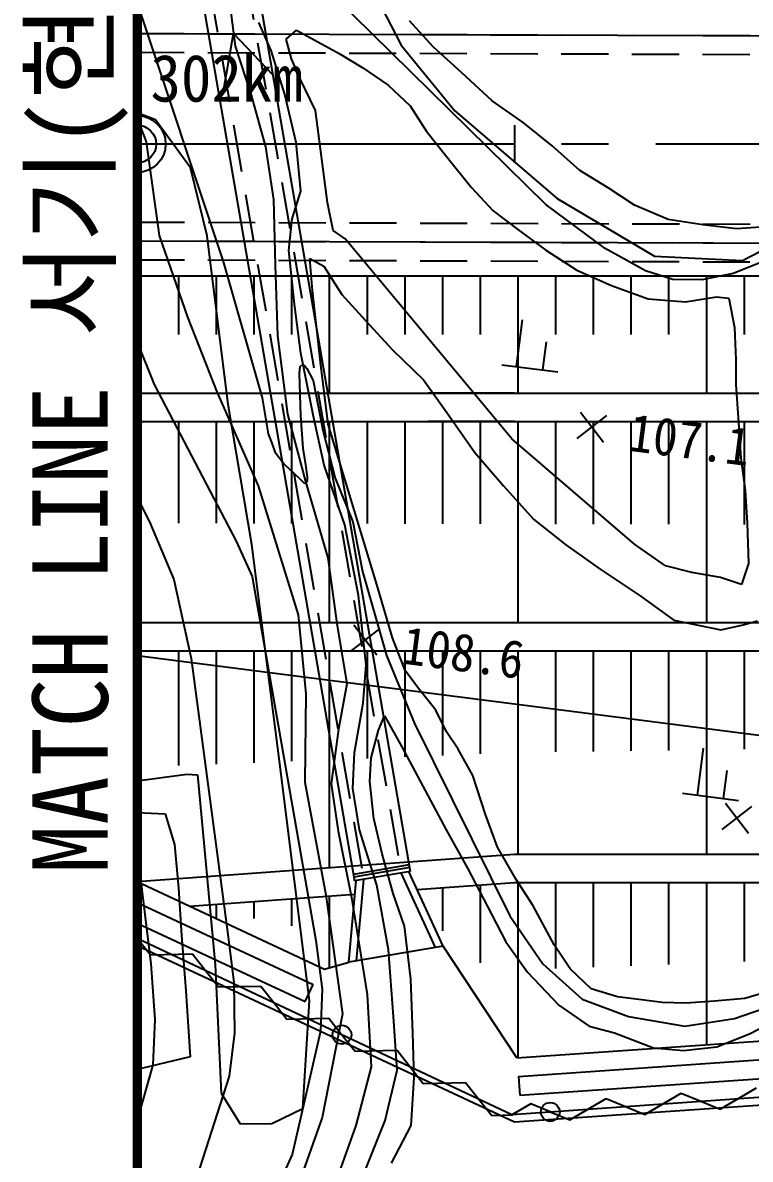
# Model space of a CAD drawing. Header units: millimetres. Extents: x 3302 to 4098, y 1103 to 1809.
# Drawn here: x 3635.6 to 3674.2, y 1421.8 to 1482.1 of the extents above; entities that cross this region are included whole.
import ezdxf
from ezdxf.enums import TextEntityAlignment as Align
from ezdxf.xclip import XClip

# ---------------------------------------------------------------- set-up
doc = ezdxf.new("R2010")
doc.units = ezdxf.units.MM
doc.header["$LTSCALE"] = 10
doc.header["$MEASUREMENT"] = 0
doc.header["$XCLIPFRAME"] = 2
for name, pattern in [('A-CENTR01', [2, 1.25, -0.25, 0.25, -0.25]), ('CENTER', [2, 1.25, -0.25, 0.25, -0.25]), ('HIDDEN', [0.375, 0.25, -0.125])]:
    doc.linetypes.add(name, pattern=pattern)
for name, color, linetype in [('TN-MACL', 6, 'A-CENTR01'), ('TZ-BASE', 253, 'Continuous'), ('TZ-CABL', 4, 'Continuous')]:
    doc.layers.add(name, color=color, linetype=linetype)
doc.layers.add('TX-PAPR', color=2, linetype='Continuous', plot=False)
doc.styles.add('ENG', font='GulimChe.ttf')
doc.styles.add('HANA', font='GulimChe.ttf')
doc.styles.get("Standard").update_dxf_attribs({"font": 'GulimChe.ttf'})
doc.linetypes.add('I_LINE', pattern='A,3.5,["I",Standard,S=1,R=0,X=-1,Y=-0.5],3.5', length=7)
doc.linetypes.add('ZIGZAG', pattern='A,0.0001,-0.2,[131,ltypeshp.shx,S=0.2,R=0,X=-0.2,Y=0],-0.4,[131,ltypeshp.shx,S=0.2,R=180,X=0.2,Y=0],-0.2', length=0.8001)

# ---------------------------------------------------------------- blocks, each defined once
blk = doc.blocks.new('JD-FGHFFJ4HDG')
at = {"layer": 'TZ-BASE', "linetype": 'Continuous'}
for p, q in [((0, 45.264), (14.48, -38.57)), ((0, 27.638), (11.524, -39.08)), ((12.941, 0), (-1.364, 0)), ((14.421, -38.225), (11.464, -38.736)), ((14.446, -38.373), (11.49, -38.883)), ((14.48, -38.57), (11.524, -39.08)), ((14.48, -38.57), (11.524, -39.08)), ((11.215, -43.394), (11.609, -39.066)), ((11.623, -43.324), (12.017, -38.995)), ((15.81, -42.6), (13.987, -38.655)), ((16.218, -42.53), (14.396, -38.584)), ((16.218, -42.53), (11.215, -43.394))]:
    blk.add_line(p, q, dxfattribs=at)
at = {"layer": 'TZ-BASE', "linetype": 'HIDDEN'}
for p, q in [((0, 42.326), (13.987, -38.655)), ((0, 30.576), (12.017, -38.995))]:
    blk.add_line(p, q, dxfattribs=at)
at = {"layer": 'TZ-BASE'}
for p, q in [((21.668, -3.213, 107), (10.127, 8.135, 107)), ((0, 7.464, 108), (4.547, -6.234, 108)), ((12.692, 7.784, 104.122), (13.988, 5.244, 104.122)), ((4.942, 7.117, 108.768), (5.189, 5.195, 108.768)), ((7.103, 4.957, 104.948), (6.44, 6.447, 104.948)), ((7.903, 5.553, 107.176), (8.437, 6.032, 107.176)), ((8.437, 6.032, 107.176), (10.697, 4.807, 107.176)), ((15.69, 5.154, 106.559), (14.429, 6.525, 106.559)), ((4.596, 2.901, 108.768), (5.104, 5.857, 108.768)), ((5.104, 5.857, 108.768), (7.172, 3.683, 108.768)), ((8.172, 4.52, 107.176), (7.903, 5.553, 107.176)), ((5.189, 5.195, 108.768), (6.046, 2.586, 108.768)), ((7.82, 2.621, 104.948), (7.103, 4.957, 104.948)), ((13.988, 5.244, 104.122), (16.841, 1.756, 104.122)), ((17.192, 3.798, 106.559), (15.69, 5.154, 106.559)), ((8.648, 3.421, 107.176), (8.172, 4.52, 107.176)), ((10.697, 4.807, 107.176), (11.959, 4.041, 107.176)), ((11.959, 4.041, 107.176), (13.312, 3.12, 107.176)), ((18.826, 2.29, 106.559), (17.192, 3.798, 106.559)), ((9.442, 1.776, 107.176), (8.648, 3.421, 107.176)), ((13.312, 3.12, 107.176), (14.472, 2.024, 107.176)), ((6.046, 2.586, 108.768), (6.79, -0.151, 108.768)), ((8.43, 0.076, 104.948), (7.82, 2.621, 104.948)), ((14.472, 2.024, 107.176), (15.326, 0.707, 107.176)), ((20.474, 1.145, 106.559), (18.826, 2.29, 106.559)), ((0.963, 1.285, 112.462), (0, 1.652, 112.462)), ((0, 1.359, 109), (0.476, 0.113, 109)), ((2.825, -1.259, 112.462), (0.963, 1.285, 112.462)), ((10.084, -3.108, 107.176), (9.442, 1.776, 107.176)), ((16.841, 1.756, 104.122), (22.272, -2.896, 104.122)), ((0, 1), (0, -1)), ((15.326, 0.707, 107.176), (16.34, -0.599, 107.176)), ((20, 1), (20, -1)), ((22.009, -0.087, 106.559), (20.474, 1.145, 106.559)), ((0.476, 0.113, 109), (1.153, -4.858, 109)), ((8.679, -2.491, 104.948), (8.43, 0.076, 104.948)), ((6.79, -0.151, 108.768), (7.215, -2.95, 108.768)), ((16.34, -0.599, 107.176), (17.702, -2.287, 107.176)), ((23.467, -1.405, 106.559), (22.009, -0.087, 106.559)), ((3.707, -4.876, 112.462), (2.825, -1.259, 112.462)), ((24.981, -2.315, 106.559), (23.467, -1.405, 106.559)), ((17.702, -2.287, 107.176), (18.875, -3.544, 107.176)), ((26.373, -3.234, 106.559), (24.981, -2.315, 106.559)), ((7.215, -2.95, 108.768), (7.32, -6.416, 108.768)), ((8.21, -3.975, 104.948), (8.679, -2.491, 104.948)), ((22.272, -2.896, 104.122), (27.439, -5.95, 104.122)), ((10.382, -4.583, 107.176), (10.084, -3.108, 107.176)), ((18.875, -3.544, 107.176), (20.106, -4.472, 107.176)), ((24.811, -5.54, 107), (21.668, -3.213, 107)), ((28.16, -4.006, 106.559), (26.373, -3.234, 106.559)), ((8.036, -5.643, 104.948), (8.21, -3.975, 104.948)), ((29.995, -4.289, 106.559), (28.16, -4.006, 106.559)), ((11.017, -5.025, 107.176), (10.382, -4.583, 107.176)), ((20.106, -4.472, 107.176), (21.675, -5.621, 107.176)), ((31.785, -4.496, 106.559), (29.995, -4.289, 106.559)), ((33.314, -4.396, 106.559), (31.785, -4.496, 106.559)), ((32.097, -6.172, 104.122), (35.299, -4.508, 104.122)), ((1.153, -4.858, 109), (2.664, -9.186, 109)), ((4.814, -13.808, 112.462), (3.707, -4.876, 112.462)), ((19.866, -15.632, 107.176), (11.017, -5.025, 107.176)), ((8.344, -8.489, 104.948), (8.036, -5.643, 104.948)), ((21.675, -5.621, 107.176), (23.319, -6.686, 107.176)), ((26.962, -6.73, 107), (24.811, -5.54, 107)), ((27.439, -5.95, 104.122), (32.097, -6.172, 104.122)), ((33.787, -6.003, 107), (31.597, -6.873, 107)), ((4.547, -6.234, 108), (6.627, -13.453, 108)), ((7.32, -6.416, 108.768), (7.443, -10.163, 108.768)), ((9.147, -6.076, 107.841), (9.899, -6.471, 107.841)), ((9.297, -7.762, 107.841), (9.147, -6.076, 107.841)), ((9.899, -6.471, 107.841), (10.846, -7.984, 107.841)), ((199.974, -7), (0, -7)), ((0.2, -13.21), (0.2, -7)), ((2.2, -10.101), (2.2, -7)), ((4.2, -10.101), (4.2, -7)), ((6.2, -10.101), (6.2, -7)), ((8.2, -10.101), (8.2, -7)), ((10.2, -13.21), (10.2, -7)), ((12.2, -10.101), (12.2, -7)), ((14.2, -10.101), (14.2, -7)), ((16.2, -10.101), (16.2, -7)), ((18.2, -10.101), (18.2, -7)), ((20.2, -13.21), (20.2, -7)), ((22.2, -10.101), (22.2, -7)), ((23.319, -6.686, 107.176), (25.148, -7.494, 107.176)), ((24.2, -10.101), (24.2, -7)), ((26.2, -10.101), (26.2, -7)), ((28.396, -7.183, 107), (26.962, -6.73, 107)), ((28.2, -10.102), (28.2, -7)), ((29.943, -7.208, 107), (28.396, -7.183, 107)), ((31.597, -6.873, 107), (29.943, -7.208, 107)), ((30.2, -13.21), (30.2, -7)), ((32.2, -10.102), (32.2, -7)), ((9.708, -11.572, 107.841), (9.297, -7.762, 107.841)), ((25.148, -7.494, 107.176), (27.093, -8.215, 107.176)), ((10.846, -7.984, 107.841), (12.107, -9.355, 107.841)), ((27.093, -8.215, 107.176), (29.082, -8.368, 107.176)), ((29.082, -8.368, 107.176), (30.721, -8.099, 107.176)), ((30.721, -8.099, 107.176), (31.372, -8.178, 107.176)), ((31.372, -8.178, 107.176), (31.675, -9.733, 107.176)), ((8.675, -11.093, 104.948), (8.344, -8.489, 104.948)), ((2.664, -9.186, 109), (4.223, -13.144, 109)), ((12.107, -9.355, 107.841), (13.541, -10.918, 107.841)), ((20.118, -11.805, 107.023), (20.437, -9.325, 107.023)), ((7.443, -10.163, 108.768), (7.957, -14.33, 108.768)), ((31.675, -9.733, 107.176), (31.745, -11.425, 107.176)), ((0, -10.504, 110), (0.892, -12.754, 110)), ((21.507, -11.983, 107.023), (21.698, -10.495, 107.023)), ((9.333, -14.36, 104.948), (8.675, -11.093, 104.948)), ((13.541, -10.918, 107.841), (15.179, -12.507, 107.841)), ((31.745, -11.425, 107.176), (31.751, -12.757, 107.176)), ((8.607, -12.174, 108), (8.637, -11.797, 108)), ((8.637, -11.797, 108), (8.723, -11.713, 108)), ((8.723, -11.713, 108), (8.871, -11.751, 108)), ((8.871, -11.751, 108), (8.985, -11.899, 108)), ((8.985, -11.899, 108), (9.328, -12.545, 108)), ((10.124, -14.855, 107.841), (9.708, -11.572, 107.841)), ((19.325, -11.703, 107.023), (22.3, -12.085, 107.023)), ((8.681, -14.406, 108), (8.607, -12.174, 108)), ((9.328, -12.545, 108), (9.847, -15.182, 108)), ((15.179, -12.507, 107.841), (16.423, -14.242, 107.841)), ((0, -13.21), (199.953, -13.21)), ((0.892, -12.754, 110), (5.234, -21.068, 110)), ((4.223, -13.144, 109), (6.403, -18.121, 109)), ((20, -13.21), (15.429, -13.21)), ((31.751, -12.757, 107.176), (31.882, -14.767, 107.176)), ((6.067, -21.237, 112.462), (4.814, -13.808, 112.462)), ((6.627, -13.453, 108), (6.944, -15.372, 108)), ((7.957, -14.33, 108.768), (8.918, -17.901, 108.768)), ((8.802, -16.132, 108), (8.681, -14.406, 108)), ((9.91, -17.029, 104.948), (9.333, -14.36, 104.948)), ((16.423, -14.242, 107.841), (17.894, -16.367, 107.841)), ((23.322, -15.622, 107.09), (24.905, -14.399, 107.09)), ((23.502, -14.219, 107.09), (24.725, -15.802, 107.09)), ((0, -14.71), (199.947, -14.71)), ((0.2, -25.38), (0.2, -14.71)), ((2.2, -20.11), (2.2, -14.71)), ((4.2, -20.114), (4.2, -14.71)), ((6.2, -20.119), (6.2, -14.71)), ((8.2, -20.123), (8.2, -14.71)), ((12.749, -23.527, 107.841), (10.124, -14.855, 107.841)), ((10.2, -25.38), (10.2, -14.71)), ((12.2, -20.132), (12.2, -14.71)), ((14.2, -20.136), (14.2, -14.71)), ((20, -14.71), (15.429, -14.71)), ((16.2, -20.14), (16.2, -14.71)), ((18.2, -20.145), (18.2, -14.71)), ((20.2, -25.38), (20.2, -14.71)), ((22.2, -20.153), (22.2, -14.71)), ((24.2, -20.158), (24.2, -14.71)), ((26.2, -20.162), (26.2, -14.71)), ((28.2, -20.166), (28.2, -14.71)), ((30.2, -25.38), (30.2, -14.71)), ((31.882, -14.767, 107.176), (32.005, -16.657, 107.176)), ((32.2, -20.175), (32.2, -14.71)), ((6.944, -15.372, 108), (7.126, -15.86, 108)), ((9.847, -15.182, 108), (10.501, -17.713, 108)), ((26.368, -21.225, 107.176), (19.866, -15.632, 107.176)), ((7.126, -15.86, 108), (7.295, -16.319, 108)), ((8.937, -17.005, 108), (8.802, -16.132, 108)), ((7.295, -16.319, 108), (7.798, -16.991, 108)), ((17.894, -16.367, 107.841), (19.423, -18.125, 107.841)), ((32.005, -16.657, 107.176), (32.239, -18.378, 107.176)), ((7.798, -16.991, 108), (8.579, -17.719, 108)), ((9.026, -17.643, 108), (8.937, -17.005, 108)), ((11.006, -20.187, 104.948), (9.91, -17.029, 104.948)), ((8.579, -17.719, 108), (8.849, -17.981, 108)), ((8.849, -17.981, 108), (8.948, -17.956, 108)), ((8.918, -17.901, 108.768), (10.111, -21.941, 108.768)), ((8.948, -17.956, 108), (9.018, -17.851, 108)), ((9.018, -17.851, 108), (9.026, -17.643, 108)), ((10.501, -17.713, 108), (11.427, -20.035, 108)), ((6.403, -18.121, 109), (8.53, -24.97, 109)), ((19.423, -18.125, 107.841), (21.033, -19.917, 107.841)), ((32.239, -18.378, 107.176), (32.352, -20.107, 107.176)), ((0, -18.739, 111), (0.647, -20.037, 111)), ((0.647, -20.037, 111), (1.931, -23.092, 111)), ((11.735, -23.936, 104.948), (11.006, -20.187, 104.948)), ((11.427, -20.035, 108), (11.945, -22.672, 108)), ((21.033, -19.917, 107.841), (22.736, -21.26, 107.841)), ((32.352, -20.107, 107.176), (32.411, -22.243, 107.176)), ((5.234, -21.068, 110), (6.086, -22.942, 110)), ((7.544, -32.729, 112.462), (6.067, -21.237, 112.462)), ((22.736, -21.26, 107.841), (24.557, -22.554, 107.841)), ((28.018, -22.368, 107.176), (26.368, -21.225, 107.176)), ((10.111, -21.941, 108.768), (10.58, -25.424, 108.768)), ((32.411, -22.243, 107.176), (32.04, -23.358, 107.176)), ((11.945, -22.672, 108), (13.21, -27.118, 108)), ((24.557, -22.554, 107.841), (26.667, -23.951, 107.841)), ((29.413, -22.722, 107.176), (28.018, -22.368, 107.176)), ((30.925, -22.987, 107.176), (29.413, -22.722, 107.176)), ((1.931, -23.092, 111), (2.855, -27.29, 111)), ((6.086, -22.942, 110), (9.465, -42.237, 110)), ((32.04, -23.358, 107.176), (30.925, -22.987, 107.176)), ((12.137, -27.624, 104.948), (11.735, -23.936, 104.948)), ((13.528, -26.182, 107.841), (12.749, -23.527, 107.841)), ((26.667, -23.951, 107.841), (28.448, -25.248, 107.841)), ((8.53, -24.97, 109), (8.932, -29.155, 109)), ((28.448, -25.248, 107.841), (30.945, -25.771, 107.841)), ((32.138, -25.492, 107.841), (32.892, -25.28, 107.841)), ((0, -25.38), (54.153, -25.38)), ((10.58, -25.424, 108.768), (11.112, -28.619, 108.768)), ((11.299, -26.905, 108.581), (12.882, -25.683, 108.581)), ((11.479, -25.503, 108.581), (12.702, -27.085, 108.581)), ((30.945, -25.771, 107.841), (32.138, -25.492, 107.841)), ((14.206, -27.914, 107.841), (13.528, -26.182, 107.841)), ((0, -26.88), (54.153, -26.88)), ((0, -27.117), (199.814, -52.793)), ((0.2, -39.096), (0.2, -26.88)), ((2.2, -32.965), (2.2, -26.88)), ((4.2, -32.887), (4.2, -26.88)), ((6.2, -32.81), (6.2, -26.88)), ((8.2, -32.733), (8.2, -26.88)), ((10.2, -38.37), (10.2, -26.88)), ((12.2, -32.579), (12.2, -26.88)), ((13.21, -27.118, 108), (14.704, -30.737, 108)), ((14.2, -32.502), (14.2, -26.88)), ((16.2, -32.424), (16.2, -26.88)), ((18.2, -32.347), (18.2, -26.88)), ((20.2, -37.66), (20.2, -26.88)), ((22.2, -32.241), (22.2, -26.88)), ((24.2, -32.211), (24.2, -26.88)), ((26.2, -32.182), (26.2, -26.88)), ((28.2, -32.153), (28.2, -26.88)), ((30.2, -37.66), (30.2, -26.88)), ((32.2, -32.094), (32.2, -26.88)), ((2.855, -27.29, 111), (4.797, -41.918, 111)), ((11.986, -29.653, 104.948), (12.137, -27.624, 104.948)), ((14.915, -28.878, 107.841), (14.206, -27.914, 107.841)), ((11.112, -28.619, 108.768), (10.664, -31.031, 108.768)), ((15.838, -30.029, 107.841), (14.915, -28.878, 107.841)), ((8.932, -29.155, 109), (8.893, -33.847, 109)), ((11.511, -32.268, 104.948), (11.986, -29.653, 104.948)), ((16.397, -31.163, 107.841), (15.838, -30.029, 107.841)), ((12.798, -31.075, 108.727), (13.113, -30.328, 108.727)), ((13.113, -30.328, 108.727), (14.027, -31.963, 108.727)), ((14.704, -30.737, 108), (19.76, -40.932, 108)), ((10.664, -31.031, 108.768), (10.287, -33.922, 108.768)), ((12.409, -32.554, 108.727), (12.798, -31.075, 108.727)), ((17.023, -32.091, 107.841), (16.397, -31.163, 107.841)), ((11.434, -34.171, 104.948), (11.511, -32.268, 104.948)), ((14.027, -31.963, 108.727), (16.374, -36.374, 108.727)), ((17.802, -33.494, 107.841), (17.023, -32.091, 107.841)), ((29.71, -34.525, 107.849), (30.028, -32.045, 107.849)), ((9.14, -45.425, 112.462), (7.544, -32.729, 112.462)), ((12.331, -33.811, 108.727), (12.409, -32.554, 108.727)), ((0, -33.772, 112.462), (2.622, -33.413, 112.462)), ((2.622, -33.413, 112.462), (3.191, -33.457, 112.462)), ((3.191, -33.457, 112.462), (4.13, -43.531, 112.462)), ((18.461, -35.551, 107.841), (17.802, -33.494, 107.841)), ((31.098, -34.703, 107.849), (31.29, -33.215, 107.849)), ((8.893, -33.847, 109), (10.005, -39.815, 109)), ((10.287, -33.922, 108.768), (10.653, -36.443, 108.768)), ((11.78, -36.37, 104.948), (11.434, -34.171, 104.948)), ((12.54, -35.776, 108.727), (12.331, -33.811, 108.727)), ((28.916, -34.423, 107.849), (31.892, -34.805, 107.849)), ((31.196, -34.957, 107.675), (32.418, -36.54, 107.675)), ((0, -35.443, 111.582), (1.472, -35.519, 111.582)), ((1.472, -35.519, 111.582), (1.973, -37.152, 111.582)), ((19.099, -37.285, 107.841), (18.461, -35.551, 107.841)), ((31.016, -36.359, 107.675), (32.599, -35.137, 107.675)), ((12.984, -37.645, 108.727), (12.54, -35.776, 108.727)), ((10.653, -36.443, 108.768), (11.367, -39.949, 108.768)), ((12.697, -39.297, 104.948), (11.78, -36.37, 104.948)), ((16.374, -36.374, 108.727), (17.516, -38.399, 108.727)), ((1.973, -37.152, 111.582), (2.184, -39.454, 111.582)), ((20.099, -38.997, 107.841), (19.099, -37.285, 107.841)), ((0, -37.522, 112), (0.717, -43.482, 112)), ((0, -39.11), (20, -37.66)), ((13.566, -39.747, 108.727), (12.984, -37.645, 108.727)), ((20, -37.66), (40, -37.66)), ((17.516, -38.399, 108.727), (18.577, -40.429, 108.727)), ((0, -39.11), (9.929, -43.752)), ((14.835, -39.534), (20, -39.16)), ((20, -39.16), (40, -39.16)), ((20.997, -40.393, 107.841), (20.099, -38.997, 107.841)), ((20.2, -48.446), (20.2, -39.16)), ((22.2, -43.729), (22.2, -39.16)), ((24.2, -43.654), (24.2, -39.16)), ((26.2, -43.58), (26.2, -39.16)), ((28.2, -43.506), (28.2, -39.16)), ((30.2, -47.756), (30.2, -39.16)), ((32.2, -43.357), (32.2, -39.16)), ((2.184, -39.454, 111.582), (2.343, -41.965, 111.582)), ((2.778, -40.409), (11.544, -39.773)), ((13.325, -42.729, 104.948), (12.697, -39.297, 104.948)), ((14.164, -41.485, 108.727), (13.566, -39.747, 108.727)), ((16.2, -41.727), (16.2, -39.435)), ((18.2, -43.413), (18.2, -39.29)), ((0, -40.214), (9.32, -44.571)), ((4.2, -41.073), (4.2, -40.305)), ((6.2, -41.075), (6.2, -40.16)), ((8.2, -41.465), (8.2, -40.015)), ((10.005, -39.815, 109), (10.886, -46.128, 109)), ((10.2, -43.676), (10.2, -39.87)), ((11.367, -39.949, 108.768), (12.189, -45.105, 108.768)), ((18.577, -40.429, 108.727), (19.548, -42.303, 108.727)), ((19.76, -40.932, 108), (21.513, -43.483, 108)), ((22.102, -42.46, 107.841), (20.997, -40.393, 107.841)), ((0, -41.318), (8.896, -45.477)), ((14.509, -44.288, 108.727), (14.164, -41.485, 108.727)), ((0, -42.12), (0.692, -42.999)), ((2.343, -41.965, 111.582), (2.57, -44.914, 111.582)), ((4.797, -41.918, 111), (5.127, -44.439, 111)), ((0, -42.51), (20, -51.86)), ((0, -42.51), (20, -51.86)), ((9.465, -42.237, 110), (9.802, -44.81, 110)), ((13.596, -46.265, 104.948), (13.325, -42.729, 104.948)), ((19.548, -42.303, 108.727), (20.703, -43.924, 108.727)), ((22.952, -43.737, 107.841), (22.102, -42.46, 107.841)), ((0.692, -42.999), (2.927, -42.946)), ((2.927, -42.946), (3.619, -43.825)), ((0.717, -43.482, 112), (0.928, -46.42, 112)), ((3.619, -43.825), (4.31, -44.703)), ((4.13, -43.531, 112.462), (4.454, -50.335, 112.462)), ((20.703, -43.924, 108.727), (22.352, -45.674, 108.727)), ((21.513, -43.483, 108), (23.601, -45.342, 108)), ((24.072, -44.794, 107.841), (22.952, -43.737, 107.841)), ((5.127, -44.439, 111), (5.147, -47.135, 111)), ((8.896, -45.477), (9.32, -44.571)), ((14.614, -47.148, 108.727), (14.509, -44.288, 108.727)), ((2.57, -44.914, 111.582), (2.805, -48.407, 111.582)), ((4.31, -44.703), (6.546, -44.651)), ((6.546, -44.651), (7.237, -45.529)), ((9.802, -44.81, 110), (9.71, -47.05, 110)), ((12.189, -45.105, 108.768), (12.397, -48.928, 108.768)), ((25.473, -45.228, 107.841), (24.072, -44.794, 107.841)), ((33.648, -44.897, 107.841), (32.221, -45.312, 107.841)), ((7.237, -45.529), (7.929, -46.407)), ((8.786, -51.142, 112.462), (9.14, -45.425, 112.462)), ((22.352, -45.674, 108.727), (23.958, -46.781, 108.727)), ((23.601, -45.342, 108), (26.053, -46.269, 108)), ((26.735, -45.388, 107.841), (25.473, -45.228, 107.841)), ((27.833, -45.518, 107.841), (26.735, -45.388, 107.841)), ((29.087, -45.558, 107.841), (27.833, -45.518, 107.841)), ((30.615, -45.458, 107.841), (29.087, -45.558, 107.841)), ((32.221, -45.312, 107.841), (30.615, -45.458, 107.841)), ((31.67, -46.379, 108), (33.721, -45.663, 108)), ((7.929, -46.407), (10.165, -46.355)), ((10.886, -46.128, 109), (9.803, -51.625, 109)), ((10.165, -46.355), (10.856, -47.233)), ((13.783, -49.12, 104.948), (13.596, -46.265, 104.948)), ((26.053, -46.269, 108), (29.048, -46.776, 108)), ((29.048, -46.776, 108), (31.67, -46.379, 108)), ((32.465, -47.195, 108.727), (34.299, -46.227, 108.727)), ((0.928, -46.42, 112), (0.825, -48.835, 112)), ((23.958, -46.781, 108.727), (25.314, -47.136, 108.727)), ((5.147, -47.135, 111), (4.863, -49.433, 111)), ((9.71, -47.05, 110), (8.208, -53.594, 110)), ((10.856, -47.233), (11.548, -48.112)), ((14.689, -49.526, 108.727), (14.614, -47.148, 108.727)), ((20.125, -48.451), (40, -47.08)), ((25.314, -47.136, 108.727), (27.385, -47.93, 108.727)), ((30.733, -47.872, 108.727), (32.465, -47.195, 108.727)), ((11.548, -48.112), (13.783, -48.059)), ((13.783, -48.059), (14.475, -48.938)), ((20.225, -49.447), (40.283, -48.063)), ((27.385, -47.93, 108.727), (28.969, -48.068, 108.727)), ((28.969, -48.068, 108.727), (30.733, -47.872, 108.727)), ((2.805, -48.407, 111.582), (0.295, -49.01, 111.582)), ((0.825, -48.835, 112), (0, -51.768, 112)), ((0.295, -49.01, 111.582), (0, -49.036, 111.582)), ((12.397, -48.928, 108.768), (11.592, -52.049, 108.768)), ((13.149, -51.786, 104.948), (13.783, -49.12, 104.948)), ((14.475, -48.938), (15.167, -49.816)), ((20.294, -50.444), (40.566, -49.046)), ((4.863, -49.433, 111), (1.678, -59.381, 111)), ((14.53, -52.04, 108.727), (14.689, -49.526, 108.727)), ((15.167, -49.816), (17.402, -49.764)), ((17.402, -49.764), (18.094, -50.642)), ((20.225, -49.447), (20.294, -50.444)), ((4.454, -50.335, 112.462), (5.448, -51.965, 112.462)), ((20, -51.86), (40, -50.48)), ((20, -51.86), (40, -50.48)), ((22.936, -51.756), (24.86, -50.617)), ((24.86, -50.617), (25.893, -51.045)), ((26.926, -51.473), (28.85, -50.334)), ((28.85, -50.334), (29.883, -50.762)), ((30.915, -51.19), (32.84, -50.051)), ((7.143, -51.936, 112.462), (8.786, -51.142, 112.462)), ((18.094, -50.642), (18.795, -51.513)), ((20.87, -50.9), (19.908, -51.47)), ((21.903, -51.328), (20.87, -50.9)), ((25.893, -51.045), (26.926, -51.473)), ((29.883, -50.762), (30.915, -51.19)), ((9.803, -51.625, 109), (8.333, -55.758, 109)), ((11.759, -55.228, 104.948), (13.149, -51.786, 104.948)), ((18.795, -51.513), (19.912, -51.475)), ((21.903, -51.328), (22.936, -51.756)), ((5.448, -51.965, 112.462), (7.143, -51.936, 112.462)), ((11.592, -52.049, 108.768), (10.703, -54.53, 108.768)), ((13.49, -54.046, 108.727), (14.53, -52.04, 108.727)), ((8.208, -53.594, 110), (7.037, -56.168, 110))]:
    blk.add_line(p, q, dxfattribs=at)
at = {"layer": 'TZ-BASE', "linetype": 'CENTER'}
blk.add_line((199.999, 0), (0, 0), dxfattribs=at)
at = {"layer": 'TZ-BASE', "ltscale": 0.2}
for p, q in [((0, -42.12), (19.858, -51.473)), ((19.858, -51.473), (41.209, -49.958))]:
    blk.add_line(p, q, dxfattribs=at)
at = {"layer": 'TZ-BASE', "linetype": 'I_LINE'}
for p, q in [((20.125, -48.451), (16.218, -42.53)), ((9.929, -43.752), (11.215, -43.394))]:
    blk.add_line(p, q, dxfattribs=at)
at = {"layer": 'TZ-BASE'}
for centre, radius in [((0, 0), 1.5), ((0, 0), 1), ((10.856, -47.233), 0.5), ((21.903, -51.328), 0.5)]:
    blk.add_circle(centre, radius, dxfattribs=at)
for s, height, rotation, style, p in [('302km', 2.5, 0, 'HANA', (0.698, 2.247)), ('107.1', 2, 352.67756, 'ENG', (25.97, -16.257, 107.09)), ('108.6', 2, 352.67756, 'ENG', (13.947, -27.541, 108.581))]:
    blk.add_text(s, height=height, rotation=rotation, dxfattribs=dict(at, style=style)).set_placement(p)

msp = doc.modelspace()

# ---------------------------------------------------------------- linework, layer by layer
at = {"layer": 'TN-MACL', "const_width": 0.5}
msp.add_lwpolyline([(3641.685, 1550.634), (3641.685, 1400.634)], dxfattribs=at)
at = {"layer": 'TX-PAPR', "flags": 128}
msp.add_lwpolyline([(3641.685, 1400.634), (3841.421, 1400.634), (3841.945, 1550.634), (3641.685, 1550.634), (3641.685, 1400.634)], dxfattribs=at)
at = {"layer": 'TZ-CABL', "linetype": 'HIDDEN'}
for points in [[(3641.675, 1481.498), (3743.585, 1481.141)], [(3641.671, 1480.498), (3743.834, 1480.141)], [(3641.688, 1471.498), (3743.851, 1471.141)], [(3641.685, 1470.498), (3743.595, 1470.141)], [(3641.681, 1469.498), (3743.844, 1469.141)]]:
    msp.add_lwpolyline(points, dxfattribs=at)
at = {"layer": 'TZ-CABL', "linetype": 'ZIGZAG', "ltscale": 0.5}
for points in [[(3641.675, 1481.498), (3743.585, 1481.141)], [(3641.685, 1470.498), (3743.595, 1470.141)]]:
    msp.add_lwpolyline(points, dxfattribs=at)

# ---------------------------------------------------------------- block references
at = {"layer": 'TZ-BASE'}
ref = msp.add_blockref('JD-FGHFFJ4HDG', (3641.685, 1475.634), dxfattribs=at)
XClip(ref).set_block_clipping_path([(0.0000000329, -75), (199.7365117409, -74.9999999125), (200.2608951615, 75.0000000877), (-0.0000000329, 75)])

# ---------------------------------------------------------------- texts
at = {"layer": 'TN-MACL'}
msp.add_text('MATCH LINE 서기(현)302㎞000.00', height=4, rotation=90, dxfattribs=at).set_placement((3638.119, 1475.634), align=Align.MIDDLE_CENTER)

doc.saveas('drawing.dxf')
